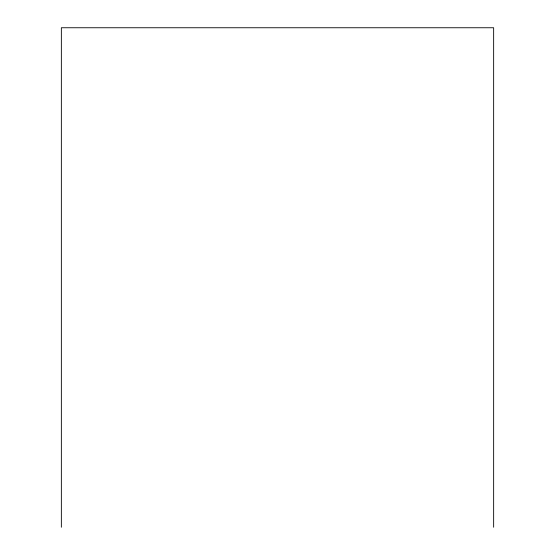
<?xml version="1.0" encoding="UTF-8"?>
<svg xmlns="http://www.w3.org/2000/svg" width="555" height="555" viewBox="0 0 555 555"><rect width="100%" height="100%" fill="white"/><g stroke="black" fill="none" stroke-linecap="round" stroke-linejoin="round"><path stroke-width="0.83" d="M493.645 527.25L493.645 27.75L61.355 27.75L61.355 527.25"/></g></svg>
